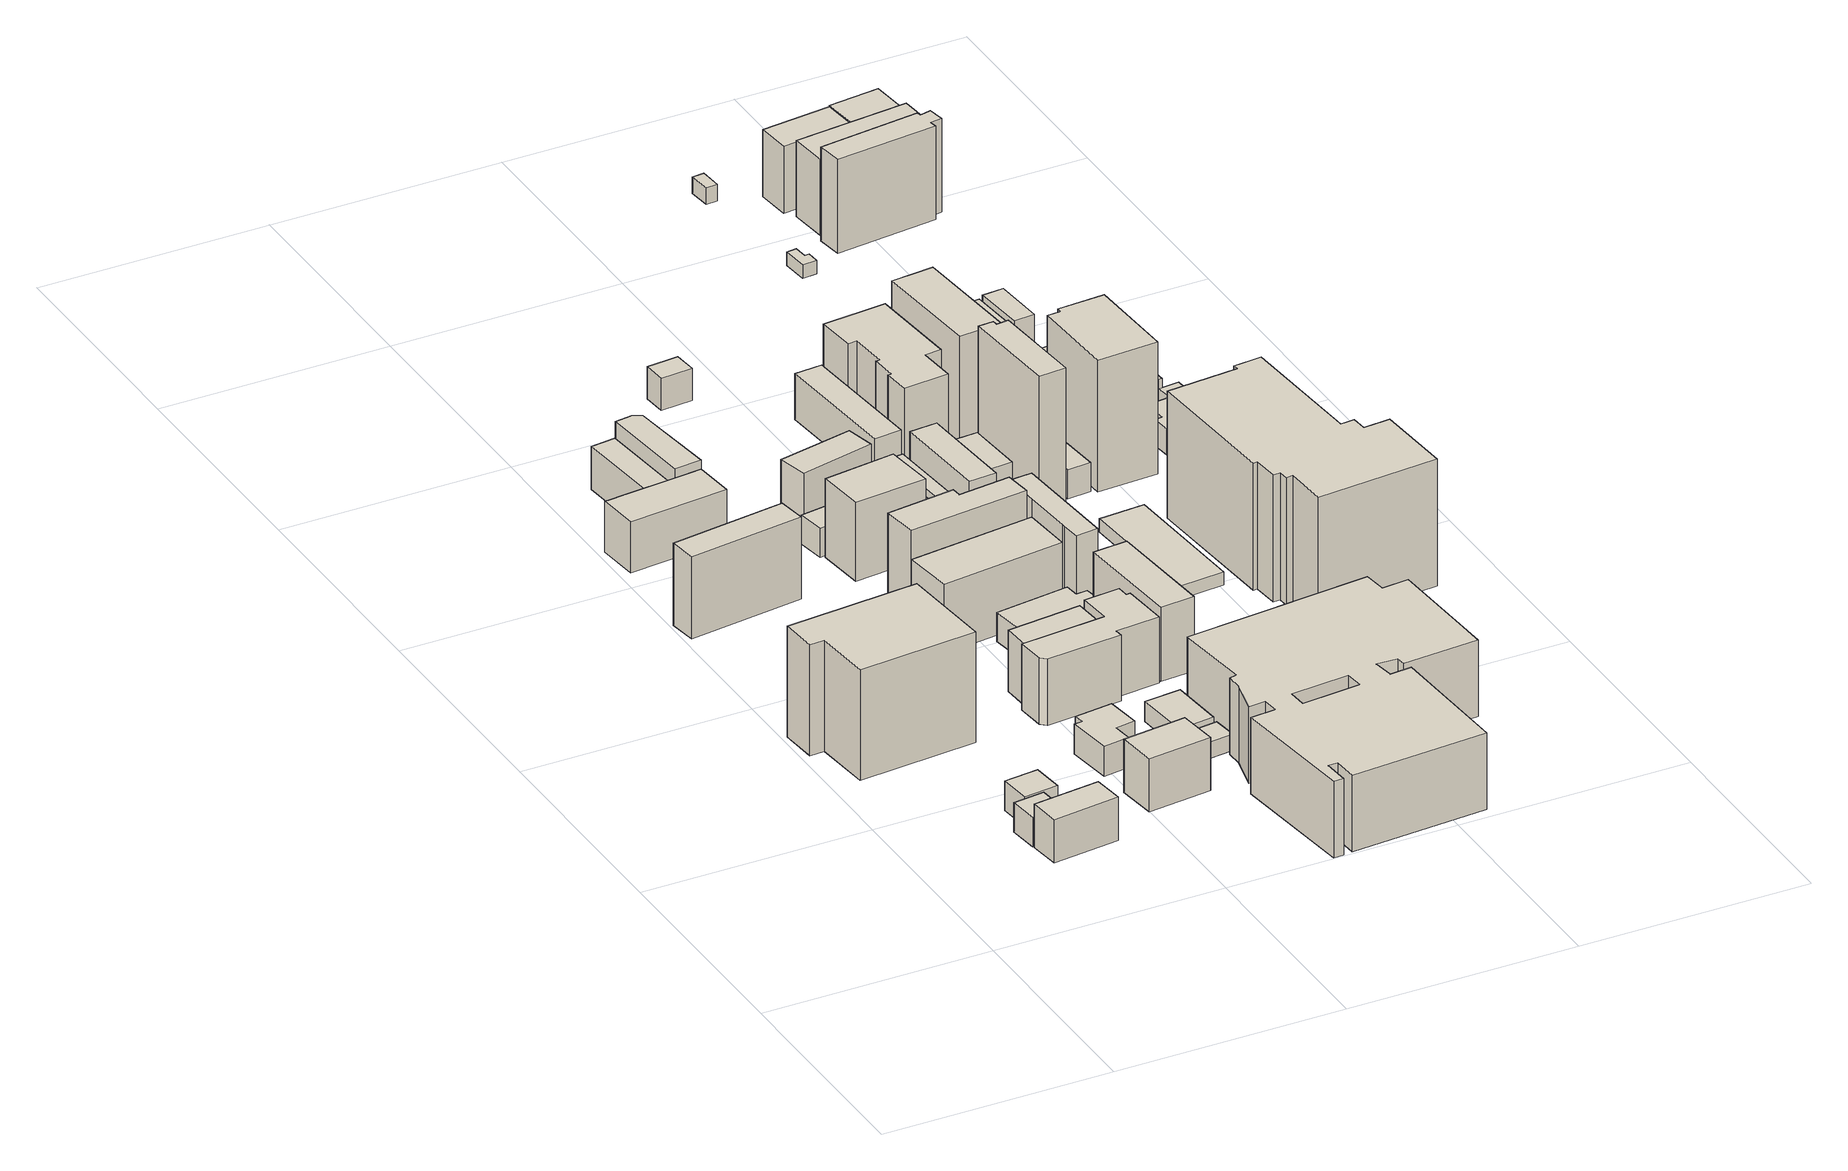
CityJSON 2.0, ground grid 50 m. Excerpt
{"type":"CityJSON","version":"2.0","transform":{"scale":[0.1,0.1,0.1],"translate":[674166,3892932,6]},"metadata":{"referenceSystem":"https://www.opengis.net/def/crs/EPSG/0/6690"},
"CityObjects":{
"building1":{"type":"Building","attributes":{"class":"3001","usage":"413","measuredHeight":9.6,"storeysAboveGround":3,"BuildingDetailAttribute.totalFloorArea":139.19,"BuildingDetailAttribute.buildingFootprintArea":46.4,"BuildingDetailAttribute.buildingRoofEdgeArea":46.4,"BuildingDetailAttribute.urbanPlanType":"21","BuildingDetailAttribute.landUseType":"212","BuildingDetailAttribute.surveyYear":2021,"BuildingIDAttribute.prefecture":"23","BuildingIDAttribute.city":"23106"},"address":[{"country":"日本","locality":"愛知県名古屋市"}],"geometry":[{"type":"Solid","lod":"1","boundaries":[[[[0,1,2,3,4,5]],[[4,6,7,5]],[[3,8,6,4]],[[2,9,8,3]],[[1,10,9,2]],[[0,11,10,1]],[[5,7,11,0]],[[6,8,9,10,11,7]]]]}]},
"building2":{"type":"Building","attributes":{"class":"9999","usage":"413","measuredHeight":19.7,"storeysAboveGround":2,"BuildingDetailAttribute.totalFloorArea":202.99,"BuildingDetailAttribute.buildingFootprintArea":101.49,"BuildingDetailAttribute.buildingRoofEdgeArea":101.49,"BuildingDetailAttribute.urbanPlanType":"21","BuildingDetailAttribute.landUseType":"212","BuildingDetailAttribute.surveyYear":2021,"BuildingIDAttribute.prefecture":"23","BuildingIDAttribute.city":"23106"},"address":[{"country":"日本","locality":"愛知県名古屋市"}],"geometry":[{"type":"Solid","lod":"1","boundaries":[[[[12,13,14,15]],[[14,16,17,15]],[[13,18,16,14]],[[12,19,18,13]],[[15,17,19,12]],[[16,18,19,17]]]]}]},
"building3":{"type":"Building","attributes":{"class":"3002","usage":"422","measuredHeight":27.8,"storeysAboveGround":8,"BuildingDetailAttribute.totalFloorArea":4580.54,"BuildingDetailAttribute.buildingFootprintArea":572.57,"BuildingDetailAttribute.buildingRoofEdgeArea":572.57,"BuildingDetailAttribute.urbanPlanType":"21","BuildingDetailAttribute.landUseType":"214","BuildingDetailAttribute.surveyYear":2021,"BuildingIDAttribute.prefecture":"23","BuildingIDAttribute.city":"23106"},"address":[{"country":"日本","locality":"愛知県名古屋市"}],"geometry":[{"type":"Solid","lod":"1","boundaries":[[[[20,21,22,23,24,25]],[[24,26,27,25]],[[23,28,26,24]],[[22,29,28,23]],[[21,30,29,22]],[[20,31,30,21]],[[25,27,31,20]],[[26,28,29,30,31,27]]]]}]},
"building4":{"type":"Building","attributes":{"class":"9999","usage":"413","measuredHeight":7.6,"storeysAboveGround":2,"BuildingDetailAttribute.totalFloorArea":106.2,"BuildingDetailAttribute.buildingFootprintArea":53.1,"BuildingDetailAttribute.buildingRoofEdgeArea":53.1,"BuildingDetailAttribute.urbanPlanType":"21","BuildingDetailAttribute.landUseType":"212","BuildingDetailAttribute.surveyYear":2021,"BuildingIDAttribute.prefecture":"23","BuildingIDAttribute.city":"23106"},"address":[{"country":"日本","locality":"愛知県名古屋市"}],"geometry":[{"type":"Solid","lod":"1","boundaries":[[[[32,33,34,35]],[[34,36,37,35]],[[33,38,36,34]],[[32,39,38,33]],[[35,37,39,32]],[[36,38,39,37]]]]}]},
"building5":{"type":"Building","attributes":{"class":"3002","usage":"402","measuredHeight":21.4,"storeysAboveGround":5,"BuildingDetailAttribute.totalFloorArea":789.3,"BuildingDetailAttribute.buildingFootprintArea":157.86,"BuildingDetailAttribute.buildingRoofEdgeArea":157.86,"BuildingDetailAttribute.urbanPlanType":"21","BuildingDetailAttribute.landUseType":"212","BuildingDetailAttribute.surveyYear":2021,"BuildingIDAttribute.prefecture":"23","BuildingIDAttribute.city":"23106"},"address":[{"country":"日本","locality":"愛知県名古屋市"}],"geometry":[{"type":"Solid","lod":"1","boundaries":[[[[40,41,42,43]],[[42,44,45,43]],[[41,46,44,42]],[[40,47,46,41]],[[43,45,47,40]],[[44,46,47,45]]]]}]},
"building6":{"type":"Building","attributes":{"class":"3002","usage":"402","measuredHeight":14.4,"storeysAboveGround":3,"BuildingDetailAttribute.totalFloorArea":593.09,"BuildingDetailAttribute.buildingFootprintArea":197.7,"BuildingDetailAttribute.buildingRoofEdgeArea":197.7,"BuildingDetailAttribute.urbanPlanType":"21","BuildingDetailAttribute.landUseType":"212","BuildingDetailAttribute.surveyYear":2021,"BuildingIDAttribute.prefecture":"23","BuildingIDAttribute.city":"23106"},"address":[{"country":"日本","locality":"愛知県名古屋市"}],"geometry":[{"type":"Solid","lod":"1","boundaries":[[[[48,49,50,51,52,53,54]],[[53,55,56,54]],[[52,57,55,53]],[[51,58,57,52]],[[50,59,58,51]],[[49,60,59,50]],[[48,61,60,49]],[[54,56,61,48]],[[55,57,58,59,60,61,56]]]]}]},
"building7":{"type":"Building","attributes":{"class":"9999","usage":"402","measuredHeight":9.6,"storeysAboveGround":3,"BuildingDetailAttribute.totalFloorArea":336.29,"BuildingDetailAttribute.buildingFootprintArea":112.1,"BuildingDetailAttribute.buildingRoofEdgeArea":-9999,"BuildingDetailAttribute.urbanPlanType":"21","BuildingDetailAttribute.landUseType":"212","BuildingDetailAttribute.surveyYear":2021,"BuildingIDAttribute.prefecture":"23","BuildingIDAttribute.city":"23106"},"address":[{"country":"日本","locality":"愛知県名古屋市中区栄五丁目４０８"}],"geometry":[{"type":"Solid","lod":"1","boundaries":[[[[62,63,64,65]],[[64,66,67,65]],[[63,68,66,64]],[[62,69,68,63]],[[65,67,69,62]],[[66,68,69,67]]]]}]},
"building8":{"type":"Building","attributes":{"class":"9999","usage":"413","measuredHeight":11.9,"storeysAboveGround":3,"BuildingDetailAttribute.totalFloorArea":368.63,"BuildingDetailAttribute.buildingFootprintArea":122.88,"BuildingDetailAttribute.buildingRoofEdgeArea":122.88,"BuildingDetailAttribute.urbanPlanType":"21","BuildingDetailAttribute.landUseType":"212","BuildingDetailAttribute.surveyYear":2021,"BuildingIDAttribute.prefecture":"23","BuildingIDAttribute.city":"23106"},"address":[{"country":"日本","locality":"愛知県名古屋市"}],"geometry":[{"type":"Solid","lod":"1","boundaries":[[[[70,71,72,73]],[[72,74,75,73]],[[71,76,74,72]],[[70,77,76,71]],[[73,75,77,70]],[[74,76,77,75]]]]}]},
"building9":{"type":"Building","attributes":{"class":"3001","usage":"411","measuredHeight":6.7,"storeysAboveGround":2,"BuildingDetailAttribute.totalFloorArea":203.62,"BuildingDetailAttribute.buildingFootprintArea":101.81,"BuildingDetailAttribute.buildingRoofEdgeArea":101.81,"BuildingDetailAttribute.urbanPlanType":"21","BuildingDetailAttribute.landUseType":"211","BuildingDetailAttribute.surveyYear":2021,"BuildingIDAttribute.prefecture":"23","BuildingIDAttribute.city":"23106"},"address":[{"country":"日本","locality":"愛知県名古屋市"}],"geometry":[{"type":"Solid","lod":"1","boundaries":[[[[78,79,80,81,82,83,84,85]],[[84,86,87,85]],[[83,88,86,84]],[[82,89,88,83]],[[81,90,89,82]],[[80,91,90,81]],[[79,92,91,80]],[[78,93,92,79]],[[85,87,93,78]],[[86,88,89,90,91,92,93,87]]]]}]},
"building10":{"type":"Building","attributes":{"class":"3002","usage":"402","measuredHeight":15.4,"storeysAboveGround":3,"BuildingDetailAttribute.totalFloorArea":363.41,"BuildingDetailAttribute.buildingFootprintArea":121.14,"BuildingDetailAttribute.buildingRoofEdgeArea":121.14,"BuildingDetailAttribute.urbanPlanType":"21","BuildingDetailAttribute.landUseType":"212","BuildingDetailAttribute.surveyYear":2021,"BuildingIDAttribute.prefecture":"23","BuildingIDAttribute.city":"23106"},"address":[{"country":"日本","locality":"愛知県名古屋市"}],"geometry":[{"type":"Solid","lod":"1","boundaries":[[[[51,50,94,95,96]],[[95,97,98,96]],[[94,99,97,95]],[[50,100,99,94]],[[51,101,100,50]],[[96,98,101,51]],[[97,99,100,101,98]]]]}]},
"building11":{"type":"Building","attributes":{"class":"3002","usage":"401","measuredHeight":7.5,"storeysAboveGround":1,"BuildingDetailAttribute.totalFloorArea":116.53,"BuildingDetailAttribute.buildingFootprintArea":116.53,"BuildingDetailAttribute.buildingRoofEdgeArea":116.53,"BuildingDetailAttribute.urbanPlanType":"21","BuildingDetailAttribute.landUseType":"212","BuildingDetailAttribute.surveyYear":2021,"BuildingIDAttribute.prefecture":"23","BuildingIDAttribute.city":"23106"},"address":[{"country":"日本","locality":"愛知県名古屋市"}],"geometry":[{"type":"Solid","lod":"1","boundaries":[[[[102,103,104,105]],[[104,106,107,105]],[[103,108,106,104]],[[102,109,108,103]],[[105,107,109,102]],[[106,108,109,107]]]]}]},
"building12":{"type":"Building","attributes":{"class":"3002","usage":"402","measuredHeight":15.7,"storeysAboveGround":3,"BuildingDetailAttribute.totalFloorArea":309.67,"BuildingDetailAttribute.buildingFootprintArea":103.22,"BuildingDetailAttribute.buildingRoofEdgeArea":103.22,"BuildingDetailAttribute.urbanPlanType":"21","BuildingDetailAttribute.landUseType":"212","BuildingDetailAttribute.surveyYear":2021,"BuildingIDAttribute.prefecture":"23","BuildingIDAttribute.city":"23106"},"address":[{"country":"日本","locality":"愛知県名古屋市"}],"geometry":[{"type":"Solid","lod":"1","boundaries":[[[[110,111,112,113]],[[112,114,115,113]],[[111,116,114,112]],[[110,117,116,111]],[[113,115,117,110]],[[114,116,117,115]]]]}]},
"building13":{"type":"Building","attributes":{"class":"3002","usage":"412","measuredHeight":21.8,"storeysAboveGround":2,"BuildingDetailAttribute.totalFloorArea":496.61,"BuildingDetailAttribute.buildingFootprintArea":248.3,"BuildingDetailAttribute.buildingRoofEdgeArea":248.3,"BuildingDetailAttribute.urbanPlanType":"21","BuildingDetailAttribute.landUseType":"211","BuildingDetailAttribute.surveyYear":2021,"BuildingIDAttribute.prefecture":"23","BuildingIDAttribute.city":"23106"},"address":[{"country":"日本","locality":"愛知県名古屋市"}],"geometry":[{"type":"Solid","lod":"1","boundaries":[[[[118,119,120,121,122,123,124,125,126,127,128]],[[127,129,130,128]],[[126,131,129,127]],[[125,132,131,126]],[[124,133,132,125]],[[123,134,133,124]],[[122,135,134,123]],[[121,136,135,122]],[[120,137,136,121]],[[119,138,137,120]],[[118,139,138,119]],[[128,130,139,118]],[[129,131,132,133,134,135,136,137,138,139,130]]]]}]},
"building14":{"type":"Building","attributes":{"class":"3001","usage":"411","measuredHeight":6.6,"storeysAboveGround":2,"BuildingDetailAttribute.totalFloorArea":178.98,"BuildingDetailAttribute.buildingFootprintArea":89.49,"BuildingDetailAttribute.buildingRoofEdgeArea":89.49,"BuildingDetailAttribute.urbanPlanType":"21","BuildingDetailAttribute.landUseType":"211","BuildingDetailAttribute.surveyYear":2021,"BuildingIDAttribute.prefecture":"23","BuildingIDAttribute.city":"23106"},"address":[{"country":"日本","locality":"愛知県名古屋市"}],"geometry":[{"type":"Solid","lod":"1","boundaries":[[[[140,141,142,143,144,145]],[[144,146,147,145]],[[143,148,146,144]],[[142,149,148,143]],[[141,150,149,142]],[[140,151,150,141]],[[145,147,151,140]],[[146,148,149,150,151,147]]]]}]},
"building15":{"type":"Building","attributes":{"class":"3002","usage":"402","measuredHeight":25.6,"storeysAboveGround":4,"BuildingDetailAttribute.totalFloorArea":1223.03,"BuildingDetailAttribute.buildingFootprintArea":305.76,"BuildingDetailAttribute.buildingRoofEdgeArea":305.76,"BuildingDetailAttribute.urbanPlanType":"21","BuildingDetailAttribute.landUseType":"212","BuildingDetailAttribute.surveyYear":2021,"BuildingIDAttribute.prefecture":"23","BuildingIDAttribute.city":"23106"},"address":[{"country":"日本","locality":"愛知県名古屋市"}],"geometry":[{"type":"Solid","lod":"1","boundaries":[[[[152,153,154,155]],[[154,156,157,155]],[[153,158,156,154]],[[152,159,158,153]],[[155,157,159,152]],[[156,158,159,157]]]]}]},
"building16":{"type":"Building","attributes":{"class":"3002","usage":"412","measuredHeight":22.6,"storeysAboveGround":6,"BuildingDetailAttribute.totalFloorArea":1031.32,"BuildingDetailAttribute.buildingFootprintArea":171.89,"BuildingDetailAttribute.buildingRoofEdgeArea":171.89,"BuildingDetailAttribute.urbanPlanType":"21","BuildingDetailAttribute.landUseType":"211","BuildingDetailAttribute.surveyYear":2021,"BuildingIDAttribute.prefecture":"23","BuildingIDAttribute.city":"23106"},"address":[{"country":"日本","locality":"愛知県名古屋市"}],"geometry":[{"type":"Solid","lod":"1","boundaries":[[[[160,161,162,163]],[[162,164,165,163]],[[161,166,164,162]],[[160,167,166,161]],[[163,165,167,160]],[[164,166,167,165]]]]}]},
"building17":{"type":"Building","attributes":{"class":"3002","usage":"402","measuredHeight":27.6,"storeysAboveGround":6,"BuildingDetailAttribute.totalFloorArea":1122.22,"BuildingDetailAttribute.buildingFootprintArea":187.04,"BuildingDetailAttribute.buildingRoofEdgeArea":187.04,"BuildingDetailAttribute.urbanPlanType":"21","BuildingDetailAttribute.landUseType":"212","BuildingDetailAttribute.surveyYear":2021,"BuildingIDAttribute.prefecture":"23","BuildingIDAttribute.city":"23106"},"address":[{"country":"日本","locality":"愛知県名古屋市"}],"geometry":[{"type":"Solid","lod":"1","boundaries":[[[[168,169,170,171,172,173]],[[172,174,175,173]],[[171,176,174,172]],[[170,177,176,171]],[[169,178,177,170]],[[168,179,178,169]],[[173,175,179,168]],[[174,176,177,178,179,175]]]]}]},
"building18":{"type":"Building","attributes":{"class":"3001","usage":"402","measuredHeight":17.5,"storeysAboveGround":2,"BuildingDetailAttribute.totalFloorArea":205.86,"BuildingDetailAttribute.buildingFootprintArea":102.93,"BuildingDetailAttribute.buildingRoofEdgeArea":102.93,"BuildingDetailAttribute.urbanPlanType":"21","BuildingDetailAttribute.landUseType":"212","BuildingDetailAttribute.surveyYear":2021,"BuildingIDAttribute.prefecture":"23","BuildingIDAttribute.city":"23106"},"address":[{"country":"日本","locality":"愛知県名古屋市"}],"geometry":[{"type":"Solid","lod":"1","boundaries":[[[[180,181,182,183,184,185]],[[184,186,187,185]],[[183,188,186,184]],[[182,189,188,183]],[[181,190,189,182]],[[180,191,190,181]],[[185,187,191,180]],[[186,188,189,190,191,187]]]]}]},
"building19":{"type":"Building","attributes":{"class":"3002","usage":"412","measuredHeight":15.5,"storeysAboveGround":5,"BuildingDetailAttribute.totalFloorArea":553.58,"BuildingDetailAttribute.buildingFootprintArea":110.72,"BuildingDetailAttribute.buildingRoofEdgeArea":110.72,"BuildingDetailAttribute.urbanPlanType":"21","BuildingDetailAttribute.landUseType":"211","BuildingDetailAttribute.surveyYear":2021,"BuildingIDAttribute.prefecture":"23","BuildingIDAttribute.city":"23106"},"address":[{"country":"日本","locality":"愛知県名古屋市"}],"geometry":[{"type":"Solid","lod":"1","boundaries":[[[[192,193,194,195]],[[194,196,197,195]],[[193,198,196,194]],[[192,199,198,193]],[[195,197,199,192]],[[196,198,199,197]]]]}]},
"building20":{"type":"Building","attributes":{"class":"3001","usage":"402","measuredHeight":12.4,"storeysAboveGround":2,"BuildingDetailAttribute.totalFloorArea":570.22,"BuildingDetailAttribute.buildingFootprintArea":285.11,"BuildingDetailAttribute.buildingRoofEdgeArea":285.11,"BuildingDetailAttribute.urbanPlanType":"21","BuildingDetailAttribute.landUseType":"212","BuildingDetailAttribute.surveyYear":2021,"BuildingIDAttribute.prefecture":"23","BuildingIDAttribute.city":"23106"},"address":[{"country":"日本","locality":"愛知県名古屋市中区栄五丁目６１７－３"}],"geometry":[{"type":"Solid","lod":"1","boundaries":[[[[200,201,202,203,204,205,206,207]],[[206,208,209,207]],[[205,210,208,206]],[[204,211,210,205]],[[203,212,211,204]],[[202,213,212,203]],[[201,214,213,202]],[[200,215,214,201]],[[207,209,215,200]],[[208,210,211,212,213,214,215,209]]]]}]},
"building21":{"type":"Building","attributes":{"name":"中警察署池田交番","class":"3001","usage":"421","measuredHeight":9.2,"storeysAboveGround":2,"BuildingDetailAttribute.totalFloorArea":71.99,"BuildingDetailAttribute.buildingFootprintArea":35.99,"BuildingDetailAttribute.buildingRoofEdgeArea":35.99,"BuildingDetailAttribute.urbanPlanType":"21","BuildingDetailAttribute.landUseType":"217","BuildingDetailAttribute.surveyYear":2021,"BuildingIDAttribute.prefecture":"23","BuildingIDAttribute.city":"23106"},"address":[{"country":"日本","locality":"愛知県名古屋市"}],"geometry":[{"type":"Solid","lod":"1","boundaries":[[[[216,217,218,219]],[[218,220,221,219]],[[217,222,220,218]],[[216,223,222,217]],[[219,221,223,216]],[[220,222,223,221]]]]}]},
"building22":{"type":"Building","attributes":{"class":"3002","usage":"402","measuredHeight":19.6,"storeysAboveGround":5,"BuildingDetailAttribute.totalFloorArea":905.92,"BuildingDetailAttribute.buildingFootprintArea":181.19,"BuildingDetailAttribute.buildingRoofEdgeArea":181.18,"BuildingDetailAttribute.urbanPlanType":"21","BuildingDetailAttribute.landUseType":"212","BuildingDetailAttribute.surveyYear":2021,"BuildingIDAttribute.prefecture":"23","BuildingIDAttribute.city":"23106"},"address":[{"country":"日本","locality":"愛知県名古屋市"}],"geometry":[{"type":"Solid","lod":"1","boundaries":[[[[224,225,226,227]],[[226,228,229,227]],[[225,230,228,226]],[[224,231,230,225]],[[227,229,231,224]],[[228,230,231,229]]]]}]},
"building23":{"type":"Building","attributes":{"class":"9999","usage":"411","measuredHeight":14.6,"storeysAboveGround":3,"BuildingDetailAttribute.totalFloorArea":798.45,"BuildingDetailAttribute.buildingFootprintArea":266.15,"BuildingDetailAttribute.buildingRoofEdgeArea":266.15,"BuildingDetailAttribute.urbanPlanType":"21","BuildingDetailAttribute.landUseType":"211","BuildingDetailAttribute.surveyYear":2021,"BuildingIDAttribute.prefecture":"23","BuildingIDAttribute.city":"23106"},"address":[{"country":"日本","locality":"愛知県名古屋市"}],"geometry":[{"type":"Solid","lod":"1","boundaries":[[[[232,233,234,235,236,237,238,239,240,241,242,243,244,245,246,247]],[[246,248,249,247]],[[245,250,248,246]],[[244,251,250,245]],[[243,252,251,244]],[[242,253,252,243]],[[241,254,253,242]],[[240,255,254,241]],[[239,256,255,240]],[[238,257,256,239]],[[237,258,257,238]],[[236,259,258,237]],[[235,260,259,236]],[[234,261,260,235]],[[233,262,261,234]],[[232,263,262,233]],[[247,249,263,232]],[[248,250,251,252,253,254,255,256,257,258,259,260,261,262,263,249]]]]}]},
"building24":{"type":"Building","attributes":{"class":"3002","usage":"402","measuredHeight":23.5,"storeysAboveGround":5,"BuildingDetailAttribute.totalFloorArea":601.62,"BuildingDetailAttribute.buildingFootprintArea":120.32,"BuildingDetailAttribute.buildingRoofEdgeArea":120.32,"BuildingDetailAttribute.urbanPlanType":"21","BuildingDetailAttribute.landUseType":"212","BuildingDetailAttribute.surveyYear":2021,"BuildingIDAttribute.prefecture":"23","BuildingIDAttribute.city":"23106"},"address":[{"country":"日本","locality":"愛知県名古屋市"}],"geometry":[{"type":"Solid","lod":"1","boundaries":[[[[264,200,265,266,267,268,269]],[[268,270,271,269]],[[267,272,270,268]],[[266,273,272,267]],[[265,274,273,266]],[[200,275,274,265]],[[264,276,275,200]],[[269,271,276,264]],[[270,272,273,274,275,276,271]]]]}]},
"building25":{"type":"Building","attributes":{"class":"3002","usage":"431","measuredHeight":25.1,"storeysAboveGround":5,"BuildingDetailAttribute.totalFloorArea":11857.17,"BuildingDetailAttribute.buildingFootprintArea":2371.43,"BuildingDetailAttribute.buildingRoofEdgeArea":2371.43,"BuildingDetailAttribute.urbanPlanType":"21","BuildingDetailAttribute.landUseType":"222","BuildingDetailAttribute.surveyYear":2021,"BuildingIDAttribute.prefecture":"23","BuildingIDAttribute.city":"23106"},"address":[{"country":"日本","locality":"愛知県名古屋市"}],"geometry":[{"type":"Solid","lod":"1","boundaries":[[[[277,278,279,280,281,282,283,284,285,286,287,288,289,290,291,292,293,294,295,296,297,298,299,300],[301,302,303,304]],[[299,305,306,300]],[[298,307,305,299]],[[297,308,307,298]],[[296,309,308,297]],[[295,310,309,296]],[[294,311,310,295]],[[293,312,311,294]],[[292,313,312,293]],[[291,314,313,292]],[[290,315,314,291]],[[289,316,315,290]],[[288,317,316,289]],[[287,318,317,288]],[[286,319,318,287]],[[285,320,319,286]],[[284,321,320,285]],[[283,322,321,284]],[[282,323,322,283]],[[281,324,323,282]],[[280,325,324,281]],[[279,326,325,280]],[[278,327,326,279]],[[277,328,327,278]],[[300,306,328,277]],[[303,329,330,304]],[[302,331,329,303]],[[301,332,331,302]],[[304,330,332,301]],[[305,307,308,309,310,311,312,313,314,315,316,317,318,319,320,321,322,323,324,325,326,327,328,306],[329,331,332,330]]]]}]},
"building26":{"type":"Building","attributes":{"class":"3001","usage":"412","measuredHeight":10.7,"storeysAboveGround":2,"BuildingDetailAttribute.totalFloorArea":237.46,"BuildingDetailAttribute.buildingFootprintArea":118.73,"BuildingDetailAttribute.buildingRoofEdgeArea":118.73,"BuildingDetailAttribute.urbanPlanType":"21","BuildingDetailAttribute.landUseType":"211","BuildingDetailAttribute.surveyYear":2021,"BuildingIDAttribute.prefecture":"23","BuildingIDAttribute.city":"23106"},"address":[{"country":"日本","locality":"愛知県名古屋市中区栄五丁目６０３"}],"geometry":[{"type":"Solid","lod":"1","boundaries":[[[[333,334,335,336]],[[335,337,338,336]],[[334,339,337,335]],[[333,340,339,334]],[[336,338,340,333]],[[337,339,340,338]]]]}]},
"building27":{"type":"Building","attributes":{"class":"3002","usage":"401","measuredHeight":16.3,"storeysAboveGround":3,"BuildingDetailAttribute.totalFloorArea":514.87,"BuildingDetailAttribute.buildingFootprintArea":171.62,"BuildingDetailAttribute.buildingRoofEdgeArea":171.62,"BuildingDetailAttribute.urbanPlanType":"21","BuildingDetailAttribute.landUseType":"212","BuildingDetailAttribute.surveyYear":2021,"BuildingIDAttribute.prefecture":"23","BuildingIDAttribute.city":"23106"},"address":[{"country":"日本","locality":"愛知県名古屋市"}],"geometry":[{"type":"Solid","lod":"1","boundaries":[[[[341,342,343,344]],[[343,345,346,344]],[[342,347,345,343]],[[341,348,347,342]],[[344,346,348,341]],[[345,347,348,346]]]]}]},
"building28":{"type":"Building","attributes":{"class":"3001","usage":"401","measuredHeight":13.5,"storeysAboveGround":3,"BuildingDetailAttribute.totalFloorArea":390.56,"BuildingDetailAttribute.buildingFootprintArea":130.19,"BuildingDetailAttribute.buildingRoofEdgeArea":130.19,"BuildingDetailAttribute.urbanPlanType":"21","BuildingDetailAttribute.landUseType":"212","BuildingDetailAttribute.surveyYear":2021,"BuildingIDAttribute.prefecture":"23","BuildingIDAttribute.city":"23106"},"address":[{"country":"日本","locality":"愛知県名古屋市中区栄五丁目５２１"}],"geometry":[{"type":"Solid","lod":"1","boundaries":[[[[349,350,351,352]],[[351,353,354,352]],[[350,355,353,351]],[[349,356,355,350]],[[352,354,356,349]],[[353,355,356,354]]]]}]},
"building29":{"type":"Building","attributes":{"class":"3001","usage":"411","measuredHeight":7.6,"storeysAboveGround":2,"BuildingDetailAttribute.totalFloorArea":157.78,"BuildingDetailAttribute.buildingFootprintArea":78.89,"BuildingDetailAttribute.buildingRoofEdgeArea":-9999,"BuildingDetailAttribute.urbanPlanType":"21","BuildingDetailAttribute.landUseType":"211","BuildingDetailAttribute.surveyYear":2021,"BuildingIDAttribute.prefecture":"23","BuildingIDAttribute.city":"23106"},"address":[{"country":"日本","locality":"愛知県名古屋市中区栄五丁目５２０"}],"geometry":[{"type":"Solid","lod":"1","boundaries":[[[[357,358,359,360]],[[359,361,362,360]],[[358,363,361,359]],[[357,364,363,358]],[[360,362,364,357]],[[361,363,364,362]]]]}]},
"building30":{"type":"Building","attributes":{"class":"3002","usage":"414","measuredHeight":25.3,"storeysAboveGround":7,"BuildingDetailAttribute.totalFloorArea":2353.93,"BuildingDetailAttribute.buildingFootprintArea":336.28,"BuildingDetailAttribute.buildingRoofEdgeArea":336.28,"BuildingDetailAttribute.urbanPlanType":"21","BuildingDetailAttribute.landUseType":"211","BuildingDetailAttribute.surveyYear":2021,"BuildingIDAttribute.prefecture":"23","BuildingIDAttribute.city":"23106"},"address":[{"country":"日本","locality":"愛知県名古屋市"}],"geometry":[{"type":"Solid","lod":"1","boundaries":[[[[365,366,367,368,369,370,371,372,373,374,375,376]],[[375,377,378,376]],[[374,379,377,375]],[[373,380,379,374]],[[372,381,380,373]],[[371,382,381,372]],[[370,383,382,371]],[[369,384,383,370]],[[368,385,384,369]],[[367,386,385,368]],[[366,387,386,367]],[[365,388,387,366]],[[376,378,388,365]],[[377,379,380,381,382,383,384,385,386,387,388,378]]]]}]},
"building31":{"type":"Building","attributes":{"class":"3003","usage":"412","measuredHeight":3.6,"storeysAboveGround":1,"BuildingDetailAttribute.totalFloorArea":293.27,"BuildingDetailAttribute.buildingFootprintArea":293.27,"BuildingDetailAttribute.buildingRoofEdgeArea":293.27,"BuildingDetailAttribute.urbanPlanType":"21","BuildingDetailAttribute.landUseType":"211","BuildingDetailAttribute.surveyYear":2021,"BuildingIDAttribute.prefecture":"23","BuildingIDAttribute.city":"23106"},"address":[{"country":"日本","locality":"愛知県名古屋市"}],"geometry":[{"type":"Solid","lod":"1","boundaries":[[[[389,390,391,392]],[[391,393,394,392]],[[390,395,393,391]],[[389,396,395,390]],[[392,394,396,389]],[[393,395,396,394]]]]}]},
"building32":{"type":"Building","attributes":{"class":"3001","usage":"412","measuredHeight":30.5,"storeysAboveGround":10,"BuildingDetailAttribute.totalFloorArea":1289.07,"BuildingDetailAttribute.buildingFootprintArea":128.91,"BuildingDetailAttribute.buildingRoofEdgeArea":128.91,"BuildingDetailAttribute.urbanPlanType":"21","BuildingDetailAttribute.landUseType":"211","BuildingDetailAttribute.surveyYear":2021,"BuildingIDAttribute.prefecture":"23","BuildingIDAttribute.city":"23106"},"address":[{"country":"日本","locality":"愛知県名古屋市中区栄五丁目５１９"}],"geometry":[{"type":"Solid","lod":"1","boundaries":[[[[397,398,399,400,401,402]],[[401,403,404,402]],[[400,405,403,401]],[[399,406,405,400]],[[398,407,406,399]],[[397,408,407,398]],[[402,404,408,397]],[[403,405,406,407,408,404]]]]}]},
"building33":{"type":"Building","attributes":{"class":"3002","usage":"422","measuredHeight":7.5,"storeysAboveGround":2,"BuildingDetailAttribute.totalFloorArea":220.95,"BuildingDetailAttribute.buildingFootprintArea":110.47,"BuildingDetailAttribute.buildingRoofEdgeArea":110.47,"BuildingDetailAttribute.urbanPlanType":"21","BuildingDetailAttribute.landUseType":"214","BuildingDetailAttribute.surveyYear":2021,"BuildingIDAttribute.prefecture":"23","BuildingIDAttribute.city":"23106"},"address":[{"country":"日本","locality":"愛知県名古屋市"}],"geometry":[{"type":"Solid","lod":"1","boundaries":[[[[409,410,411,412]],[[411,413,414,412]],[[410,415,413,411]],[[409,416,415,410]],[[412,414,416,409]],[[413,415,416,414]]]]}]},
"building34":{"type":"Building","attributes":{"class":"3002","usage":"412","measuredHeight":30.1,"storeysAboveGround":8,"BuildingDetailAttribute.totalFloorArea":1807.25,"BuildingDetailAttribute.buildingFootprintArea":225.91,"BuildingDetailAttribute.buildingRoofEdgeArea":225.91,"BuildingDetailAttribute.urbanPlanType":"21","BuildingDetailAttribute.landUseType":"211","BuildingDetailAttribute.surveyYear":2021,"BuildingIDAttribute.prefecture":"23","BuildingIDAttribute.city":"23106"},"address":[{"country":"日本","locality":"愛知県名古屋市"}],"geometry":[{"type":"Solid","lod":"1","boundaries":[[[[417,418,419,420]],[[419,421,422,420]],[[418,423,421,419]],[[417,424,423,418]],[[420,422,424,417]],[[421,423,424,422]]]]}]},
"building35":{"type":"Building","attributes":{"class":"3002","usage":"412","measuredHeight":30.5,"storeysAboveGround":10,"BuildingDetailAttribute.totalFloorArea":2645.72,"BuildingDetailAttribute.buildingFootprintArea":264.57,"BuildingDetailAttribute.buildingRoofEdgeArea":264.57,"BuildingDetailAttribute.urbanPlanType":"21","BuildingDetailAttribute.landUseType":"211","BuildingDetailAttribute.surveyYear":2021,"BuildingIDAttribute.prefecture":"23","BuildingIDAttribute.city":"23106"},"address":[{"country":"日本","locality":"愛知県名古屋市中区栄五丁目５１６"}],"geometry":[{"type":"Solid","lod":"1","boundaries":[[[[425,426,427,428,429,430]],[[429,431,432,430]],[[428,433,431,429]],[[427,434,433,428]],[[426,435,434,427]],[[425,436,435,426]],[[430,432,436,425]],[[431,433,434,435,436,432]]]]}]},
"building36":{"type":"Building","attributes":{"class":"3001","usage":"402","measuredHeight":12.9,"storeysAboveGround":2,"BuildingDetailAttribute.totalFloorArea":121.93,"BuildingDetailAttribute.buildingFootprintArea":60.96,"BuildingDetailAttribute.buildingRoofEdgeArea":60.96,"BuildingDetailAttribute.urbanPlanType":"21","BuildingDetailAttribute.landUseType":"212","BuildingDetailAttribute.surveyYear":2021,"BuildingIDAttribute.prefecture":"23","BuildingIDAttribute.city":"23106"},"address":[{"country":"日本","locality":"愛知県名古屋市"}],"geometry":[{"type":"Solid","lod":"1","boundaries":[[[[437,438,439,440]],[[439,441,442,440]],[[438,443,441,439]],[[437,444,443,438]],[[440,442,444,437]],[[441,443,444,442]]]]}]},
"building37":{"type":"Building","attributes":{"class":"3002","usage":"412","measuredHeight":34.4,"storeysAboveGround":9,"BuildingDetailAttribute.totalFloorArea":10598.88,"BuildingDetailAttribute.buildingFootprintArea":1177.65,"BuildingDetailAttribute.buildingRoofEdgeArea":1177.65,"BuildingDetailAttribute.urbanPlanType":"21","BuildingDetailAttribute.landUseType":"211","BuildingDetailAttribute.surveyYear":2021,"BuildingIDAttribute.prefecture":"23","BuildingIDAttribute.city":"23106"},"address":[{"country":"日本","locality":"愛知県名古屋市"}],"geometry":[{"type":"Solid","lod":"1","boundaries":[[[[445,446,447,448,449,450,451,452,453,454,455,456,457,458,459,460]],[[459,461,462,460]],[[458,463,461,459]],[[457,464,463,458]],[[456,465,464,457]],[[455,466,465,456]],[[454,467,466,455]],[[453,468,467,454]],[[452,469,468,453]],[[451,470,469,452]],[[450,471,470,451]],[[449,472,471,450]],[[448,473,472,449]],[[447,474,473,448]],[[446,475,474,447]],[[445,476,475,446]],[[460,462,476,445]],[[461,463,464,465,466,467,468,469,470,471,472,473,474,475,476,462]]]]}]},
"building38":{"type":"Building","attributes":{"class":"3001","usage":"422","measuredHeight":11,"storeysAboveGround":1,"BuildingDetailAttribute.totalFloorArea":235.62,"BuildingDetailAttribute.buildingFootprintArea":235.62,"BuildingDetailAttribute.buildingRoofEdgeArea":235.62,"BuildingDetailAttribute.urbanPlanType":"21","BuildingDetailAttribute.landUseType":"214","BuildingDetailAttribute.surveyYear":2021,"BuildingIDAttribute.prefecture":"23","BuildingIDAttribute.city":"23106"},"address":[{"country":"日本","locality":"愛知県名古屋市"}],"geometry":[{"type":"Solid","lod":"1","boundaries":[[[[477,478,479,480,481,482,483,484,485,486,487,488]],[[487,489,490,488]],[[486,491,489,487]],[[485,492,491,486]],[[484,493,492,485]],[[483,494,493,484]],[[482,495,494,483]],[[481,496,495,482]],[[480,497,496,481]],[[479,498,497,480]],[[478,499,498,479]],[[477,500,499,478]],[[488,490,500,477]],[[489,491,492,493,494,495,496,497,498,499,500,490]]]]}]},
"building39":{"type":"Building","attributes":{"class":"3002","usage":"411","measuredHeight":13.9,"storeysAboveGround":4,"BuildingDetailAttribute.totalFloorArea":211.6,"BuildingDetailAttribute.buildingFootprintArea":52.9,"BuildingDetailAttribute.buildingRoofEdgeArea":52.9,"BuildingDetailAttribute.urbanPlanType":"21","BuildingDetailAttribute.landUseType":"211","BuildingDetailAttribute.surveyYear":2021,"BuildingIDAttribute.prefecture":"23","BuildingIDAttribute.city":"23106"},"address":[{"country":"日本","locality":"愛知県名古屋市"}],"geometry":[{"type":"Solid","lod":"1","boundaries":[[[[501,502,503,504]],[[503,505,506,504]],[[502,507,505,503]],[[501,508,507,502]],[[504,506,508,501]],[[505,507,508,506]]]]}]},
"building40":{"type":"Building","attributes":{"class":"9999","usage":"461","measuredHeight":-9999,"storeysAboveGround":9999,"BuildingDetailAttribute.totalFloorArea":-9999,"BuildingDetailAttribute.buildingFootprintArea":-9999,"BuildingDetailAttribute.buildingRoofEdgeArea":15.59,"BuildingDetailAttribute.urbanPlanType":"21","BuildingDetailAttribute.landUseType":"217","BuildingDetailAttribute.surveyYear":2021,"BuildingIDAttribute.prefecture":"23","BuildingIDAttribute.city":"23106"},"geometry":[{"type":"Solid","lod":"1","boundaries":[[[[509,510,511,512,513,514]],[[513,515,516,514]],[[512,517,515,513]],[[511,518,517,512]],[[510,519,518,511]],[[509,520,519,510]],[[514,516,520,509]],[[515,517,518,519,520,516]]]]}]},
"building41":{"type":"Building","attributes":{"class":"9999","usage":"413","measuredHeight":15.9,"storeysAboveGround":4,"BuildingDetailAttribute.totalFloorArea":210.39,"BuildingDetailAttribute.buildingFootprintArea":52.6,"BuildingDetailAttribute.buildingRoofEdgeArea":52.6,"BuildingDetailAttribute.urbanPlanType":"21","BuildingDetailAttribute.landUseType":"212","BuildingDetailAttribute.surveyYear":2021,"BuildingIDAttribute.prefecture":"23","BuildingIDAttribute.city":"23106"},"address":[{"country":"日本","locality":"愛知県名古屋市"}],"geometry":[{"type":"Solid","lod":"1","boundaries":[[[[521,522,523,524]],[[523,525,526,524]],[[522,527,525,523]],[[521,528,527,522]],[[524,526,528,521]],[[525,527,528,526]]]]}]},
"building42":{"type":"Building","attributes":{"class":"9999","usage":"461","measuredHeight":5.7,"storeysAboveGround":9999,"BuildingDetailAttribute.totalFloorArea":-9999,"BuildingDetailAttribute.buildingFootprintArea":-9999,"BuildingDetailAttribute.buildingRoofEdgeArea":12.5,"BuildingDetailAttribute.urbanPlanType":"21","BuildingDetailAttribute.landUseType":"217","BuildingDetailAttribute.surveyYear":2021,"BuildingIDAttribute.prefecture":"23","BuildingIDAttribute.city":"23106"},"geometry":[{"type":"Solid","lod":"1","boundaries":[[[[529,530,531,532]],[[531,533,534,532]],[[530,535,533,531]],[[529,536,535,530]],[[532,534,536,529]],[[533,535,536,534]]]]}]},
"building43":{"type":"Building","attributes":{"class":"3001","usage":"411","measuredHeight":7.7,"storeysAboveGround":2,"BuildingDetailAttribute.totalFloorArea":114.37,"BuildingDetailAttribute.buildingFootprintArea":57.18,"BuildingDetailAttribute.buildingRoofEdgeArea":57.18,"BuildingDetailAttribute.urbanPlanType":"21","BuildingDetailAttribute.landUseType":"211","BuildingDetailAttribute.surveyYear":2021,"BuildingIDAttribute.prefecture":"23","BuildingIDAttribute.city":"23106"},"address":[{"country":"日本","locality":"愛知県名古屋市"}],"geometry":[{"type":"Solid","lod":"1","boundaries":[[[[537,538,539,540,541]],[[540,542,543,541]],[[539,544,542,540]],[[538,545,544,539]],[[537,546,545,538]],[[541,543,546,537]],[[542,544,545,546,543]]]]}]},
"building44":{"type":"Building","attributes":{"class":"3001","usage":"411","measuredHeight":7.8,"storeysAboveGround":2,"BuildingDetailAttribute.totalFloorArea":215.72,"BuildingDetailAttribute.buildingFootprintArea":107.86,"BuildingDetailAttribute.buildingRoofEdgeArea":107.86,"BuildingDetailAttribute.urbanPlanType":"21","BuildingDetailAttribute.landUseType":"211","BuildingDetailAttribute.surveyYear":2021,"BuildingIDAttribute.prefecture":"23","BuildingIDAttribute.city":"23106"},"address":[{"country":"日本","locality":"愛知県名古屋市"}],"geometry":[{"type":"Solid","lod":"1","boundaries":[[[[547,548,549,550,551,552,553,554,555,556,557]],[[556,558,559,557]],[[555,560,558,556]],[[554,561,560,555]],[[553,562,561,554]],[[552,563,562,553]],[[551,564,563,552]],[[550,565,564,551]],[[549,566,565,550]],[[548,567,566,549]],[[547,568,567,548]],[[557,559,568,547]],[[558,560,561,562,563,564,565,566,567,568,559]]]]}]},
"building45":{"type":"Building","attributes":{"class":"3001","usage":"461","measuredHeight":-9999,"storeysAboveGround":9999,"BuildingDetailAttribute.totalFloorArea":-9999,"BuildingDetailAttribute.buildingFootprintArea":-9999,"BuildingDetailAttribute.buildingRoofEdgeArea":2.49,"BuildingDetailAttribute.urbanPlanType":"21","BuildingDetailAttribute.landUseType":"211","BuildingDetailAttribute.surveyYear":2021,"BuildingIDAttribute.prefecture":"23","BuildingIDAttribute.city":"23106"},"geometry":[{"type":"Solid","lod":"1","boundaries":[[[[569,570,571,572]],[[571,573,574,572]],[[570,575,573,571]],[[569,576,575,570]],[[572,574,576,569]],[[573,575,576,574]]]]}]},
"building46":{"type":"Building","attributes":{"class":"3001","usage":"422","measuredHeight":10.8,"storeysAboveGround":2,"BuildingDetailAttribute.totalFloorArea":377.32,"BuildingDetailAttribute.buildingFootprintArea":188.66,"BuildingDetailAttribute.buildingRoofEdgeArea":188.66,"BuildingDetailAttribute.urbanPlanType":"21","BuildingDetailAttribute.landUseType":"214","BuildingDetailAttribute.surveyYear":2021,"BuildingIDAttribute.prefecture":"23","BuildingIDAttribute.city":"23106"},"address":[{"country":"日本","locality":"愛知県名古屋市"}],"geometry":[{"type":"Solid","lod":"1","boundaries":[[[[577,578,579,580,581,582]],[[581,583,584,582]],[[580,585,583,581]],[[579,586,585,580]],[[578,587,586,579]],[[577,588,587,578]],[[582,584,588,577]],[[583,585,586,587,588,584]]]]}]},
"building47":{"type":"Building","attributes":{"class":"3002","usage":"412","measuredHeight":19,"storeysAboveGround":5,"BuildingDetailAttribute.totalFloorArea":614.94,"BuildingDetailAttribute.buildingFootprintArea":122.99,"BuildingDetailAttribute.buildingRoofEdgeArea":222,"BuildingDetailAttribute.urbanPlanType":"21","BuildingDetailAttribute.landUseType":"211","BuildingDetailAttribute.surveyYear":2021,"BuildingIDAttribute.prefecture":"23","BuildingIDAttribute.city":"23106"},"address":[{"country":"日本","locality":"愛知県名古屋市"}],"geometry":[{"type":"Solid","lod":"1","boundaries":[[[[589,590,591,592,593,594]],[[593,595,596,594]],[[592,597,595,593]],[[591,598,597,592]],[[590,599,598,591]],[[589,600,599,590]],[[594,596,600,589]],[[595,597,598,599,600,596]]]]}]},
"building48":{"type":"Building","attributes":{"class":"3002","usage":"402","measuredHeight":29,"storeysAboveGround":6,"BuildingDetailAttribute.totalFloorArea":831.26,"BuildingDetailAttribute.buildingFootprintArea":138.54,"BuildingDetailAttribute.buildingRoofEdgeArea":138.54,"BuildingDetailAttribute.urbanPlanType":"21","BuildingDetailAttribute.landUseType":"212","BuildingDetailAttribute.surveyYear":2021,"BuildingIDAttribute.prefecture":"23","BuildingIDAttribute.city":"23106"},"address":[{"country":"日本","locality":"愛知県名古屋市"}],"geometry":[{"type":"Solid","lod":"1","boundaries":[[[[601,602,603,604,605,606,607,608]],[[607,609,610,608]],[[606,611,609,607]],[[605,612,611,606]],[[604,613,612,605]],[[603,614,613,604]],[[602,615,614,603]],[[601,616,615,602]],[[608,610,616,601]],[[609,611,612,613,614,615,616,610]]]]}]},
"building49":{"type":"Building","attributes":{"class":"3002","usage":"402","measuredHeight":20,"storeysAboveGround":4,"BuildingDetailAttribute.totalFloorArea":835.38,"BuildingDetailAttribute.buildingFootprintArea":208.84,"BuildingDetailAttribute.buildingRoofEdgeArea":208.84,"BuildingDetailAttribute.urbanPlanType":"21","BuildingDetailAttribute.landUseType":"212","BuildingDetailAttribute.surveyYear":2021,"BuildingIDAttribute.prefecture":"23","BuildingIDAttribute.city":"23106"},"address":[{"country":"日本","locality":"愛知県名古屋市"}],"geometry":[{"type":"Solid","lod":"1","boundaries":[[[[617,618,619,620]],[[619,621,622,620]],[[618,623,621,619]],[[617,624,623,618]],[[620,622,624,617]],[[621,623,624,622]]]]}]},
"building50":{"type":"Building","attributes":{"class":"3002","usage":"401","measuredHeight":19,"storeysAboveGround":3,"BuildingDetailAttribute.totalFloorArea":297.05,"BuildingDetailAttribute.buildingFootprintArea":99.02,"BuildingDetailAttribute.buildingRoofEdgeArea":222,"BuildingDetailAttribute.urbanPlanType":"21","BuildingDetailAttribute.landUseType":"212","BuildingDetailAttribute.surveyYear":2021,"BuildingIDAttribute.prefecture":"23","BuildingIDAttribute.city":"23106"},"address":[{"country":"日本","locality":"愛知県名古屋市"}],"geometry":[{"type":"Solid","lod":"1","boundaries":[[[[625,626,627,628]],[[627,629,630,628]],[[626,631,629,627]],[[625,632,631,626]],[[628,630,632,625]],[[629,631,632,630]]]]}]}
},
"vertices":[
[304,332,14],[314,334,14],[317,306,14],[239,297,14],[232,361,14],[300,369,14],[232,361,80],[300,369,80],[239,297,80],[317,306,80],[314,334,80],[304,332,80],
[249,226,13],[241,295,13],[388,312,13],[396,244,13],[388,312,110],[396,244,110],[241,295,110],[249,226,110],
[302,898,12],[320,689,12],[60,667,12],[49,794,12],[17,792,12],[10,873,12],[17,792,260],[10,873,260],[49,794,260],[60,667,260],[320,689,260],[302,898,260],
[260,370,14],[253,440,14],[328,448,14],[335,378,14],[328,448,80],[335,378,80],[253,440,80],[260,370,80],
[11,1270,16],[3,1331,16],[255,1366,16],[264,1304,16],[255,1366,200],[264,1304,200],[3,1331,200],[11,1270,200],
[19,1630,16],[56,1634,16],[168,1644,16],[228,1650,16],[237,1560,16],[19,1539,16],[10,1630,16],[19,1539,130],[10,1630,130],[237,1560,130],[228,1650,130],[168,1644,130],[56,1634,130],[19,1630,130],
[147,1851,17],[167,1648,17],[112,1642,17],[93,1845,17],[112,1642,113],[93,1845,113],[167,1648,113],[147,1851,113],
[498,312,11],[488,398,11],[628,415,11],[638,328,11],[628,415,130],[638,328,130],[488,398,130],[498,312,130],
[480,464,13],[467,564,13],[485,566,13],[482,588,13],[565,598,13],[575,520,13],[532,514,13],[537,472,13],[532,514,80],[537,472,80],[575,520,80],[565,598,80],[482,588,80],[485,566,80],[467,564,80],[480,464,80],
[148,1851,16],[186,1856,16],[205,1847,16],[186,1856,150],[205,1847,150],[148,1851,150],[168,1644,150],[228,1650,150],
[532,411,14],[526,465,14],[735,490,14],[742,435,14],[735,490,50],[742,435,50],[526,465,50],[532,411,50],
[624,843,13],[629,780,13],[465,764,13],[461,826,13],[465,764,150],[461,826,150],[629,780,150],[624,843,150],
[459,693,12],[453,755,12],[639,771,12],[633,843,12],[712,850,12],[714,824,12],[723,825,12],[732,721,12],[635,713,12],[637,696,12],[471,682,12],[637,696,160],[471,682,160],[635,713,160],[732,721,160],[723,825,160],[714,824,160],[712,850,160],[633,843,160],[639,771,160],[453,755,160],[459,693,160],
[730,493,15],[683,488,15],[681,509,15],[649,506,15],[640,605,15],[720,612,15],[640,605,60],[720,612,60],[649,506,60],[681,509,60],[683,488,60],[730,493,60],
[415,1002,14],[401,1112,14],[677,1145,14],[686,1035,14],[677,1145,170],[686,1035,170],[401,1112,170],[415,1002,170],
[534,1443,14],[547,1333,14],[388,1317,14],[377,1422,14],[388,1317,190],[377,1422,190],[547,1333,190],[534,1443,190],
[395,1197,14],[545,1215,14],[547,1194,14],[661,1207,14],[668,1148,14],[405,1119,14],[668,1148,230],[405,1119,230],[661,1207,230],[547,1194,230],[545,1215,230],[395,1197,230],
[367,1424,15],[358,1485,15],[531,1510,15],[538,1467,15],[517,1464,15],[519,1447,15],[517,1464,80],[519,1447,80],[538,1467,80],[531,1510,80],[358,1485,80],[367,1424,80],
[364,1487,15],[349,1552,15],[514,1587,15],[528,1523,15],[514,1587,170],[528,1523,170],[349,1552,170],[364,1487,170],
[690,986,15],[715,988,15],[719,962,15],[715,962,15],[723,861,15],[546,838,15],[525,996,15],[687,1017,15],[525,996,80],[687,1017,80],[546,838,80],[723,861,80],[715,962,80],[719,962,80],[715,988,80],[690,986,80],
[340,2089,18],[409,2095,18],[414,2044,18],[344,2038,18],[414,2044,90],[344,2038,90],[409,2095,90],[340,2089,90],
[810,728,14],[735,722,14],[715,962,14],[790,968,14],[715,962,180],[790,968,180],[735,722,180],[810,728,180],
[663,1348,14],[632,1346,14],[620,1483,14],[605,1482,14],[618,1328,14],[553,1323,14],[530,1593,14],[578,1597,14],[577,1601,14],[616,1605,14],[619,1574,14],[606,1573,14],[609,1533,14],[631,1535,14],[625,1608,14],[641,1609,14],[625,1608,70],[641,1609,70],[631,1535,70],[609,1533,70],[606,1573,70],[619,1574,70],[616,1605,70],[577,1601,70],[578,1597,70],[530,1593,70],[553,1323,70],[618,1328,70],[605,1482,70],[620,1483,70],[632,1346,70],[663,1348,70],
[739,990,15],[686,1027,15],[686,1035,15],[677,1145,15],[671,1226,15],[721,1230,15],[671,1226,210],[721,1230,210],[677,1145,210],[686,1035,210],[686,1027,210],[690,986,210],[739,990,210],
[1144,591,9],[1202,596,9],[1214,406,9],[1218,336,9],[1053,326,9],[1050,346,9],[1005,348,9],[1012,303,9],[1059,307,9],[1076,27,9],[776,7,9],[772,59,9],[752,59,9],[756,4,9],[734,3,9],[702,285,9],[757,289,9],[753,324,9],[716,320,9],[734,396,9],[733,432,9],[749,436,9],[731,603,9],[1138,641,9],[814,285,9],[942,296,9],[938,336,9],[811,325,9],[731,603,180],[1138,641,180],[749,436,180],[733,432,180],[734,396,180],[716,320,180],[753,324,180],[757,289,180],[702,285,180],[734,3,180],[756,4,180],[752,59,180],[772,59,180],[776,7,180],[1076,27,180],[1059,307,180],[1012,303,180],[1005,348,180],[1050,346,180],[1053,326,180],[1218,336,180],[1214,406,180],[1202,596,180],[1144,591,180],[938,336,180],[811,325,180],[942,296,180],[814,285,180],
[749,971,15],[729,1244,15],[772,1247,15],[792,975,15],[772,1247,100],[792,975,100],[729,1244,100],[749,971,100],
[581,1610,17],[556,1893,17],[616,1898,17],[641,1615,17],[616,1898,120],[641,1615,120],[556,1893,120],[581,1610,120],
[669,1388,15],[653,1603,15],[713,1608,15],[729,1392,15],[713,1608,120],[729,1392,120],[653,1603,120],[669,1388,120],
[787,1582,16],[796,1454,16],[734,1450,16],[725,1578,16],[734,1450,92],[725,1578,92],[796,1454,92],[787,1582,92],
[776,1711,17],[740,1708,17],[747,1626,17],[648,1618,17],[643,1675,17],[651,1676,17],[646,1731,17],[655,1732,17],[648,1813,17],[628,1811,17],[620,1898,17],[759,1910,17],[620,1898,210],[759,1910,210],[628,1811,210],[648,1813,210],[655,1732,210],[646,1731,210],[651,1676,210],[643,1675,210],[648,1618,210],[747,1626,210],[740,1708,210],[776,1711,210],
[905,973,14],[884,1263,14],[984,1270,14],[1005,981,14],[984,1270,44],[1005,981,44],[884,1263,44],[905,973,44],
[830,1585,15],[857,1588,15],[874,1382,15],[814,1377,15],[796,1595,15],[829,1597,15],[796,1595,320],[829,1597,320],[814,1377,320],[874,1382,320],[857,1588,320],[830,1585,320],
[918,1618,15],[937,1401,15],[886,1397,15],[868,1614,15],[886,1397,80],[868,1614,80],[937,1401,80],[918,1618,80],
[885,1672,19],[792,1664,19],[771,1906,19],[864,1914,19],[771,1906,260],[864,1914,260],[792,1664,260],[885,1672,260],
[948,1393,15],[938,1584,15],[967,1585,15],[967,1596,15],[1070,1601,15],[1081,1400,15],[1070,1601,310],[1081,1400,310],[967,1596,310],[967,1585,310],[938,1584,310],[948,1393,310],
[932,1804,21],[880,1800,21],[871,1917,21],[922,1921,21],[871,1917,90],[922,1921,90],[880,1800,90],[932,1804,90],
[1098,767,16],[1091,861,16],[1076,859,16],[1074,880,16],[1059,879,16],[1054,936,16],[1045,935,16],[1021,1246,16],[1178,1258,16],[1177,1270,16],[1238,1275,16],[1260,987,16],[1290,989,16],[1293,955,16],[1351,959,16],[1364,787,16],[1351,959,300],[1364,787,300],[1293,955,300],[1290,989,300],[1260,987,300],[1238,1275,300],[1177,1270,300],[1178,1258,300],[1021,1246,300],[1045,935,300],[1054,936,300],[1059,879,300],[1074,880,300],[1076,859,300],[1091,861,300],[1098,767,300],
[965,1775,20],[1027,1779,20],[1026,1788,20],[1086,1793,20],[1091,1727,20],[1061,1725,20],[1066,1665,20],[929,1654,20],[928,1668,20],[897,1665,20],[887,1795,20],[963,1801,20],[887,1795,100],[963,1801,100],[897,1665,100],[928,1668,100],[929,1654,100],[1066,1665,100],[1061,1725,100],[1091,1727,100],[1086,1793,100],[1026,1788,100],[1027,1779,100],[965,1775,100],
[938,1807,21],[928,1926,21],[972,1930,21],[982,1811,21],[972,1930,150],[982,1811,150],[928,1926,150],[938,1807,150],
[823,2367,23],[833,2368,23],[835,2340,23],[803,2337,23],[798,2394,23],[820,2396,23],[798,2394,53],[820,2396,53],[803,2337,53],[835,2340,53],[833,2368,53],[823,2367,53],
[986,1813,21],[976,1925,21],[1023,1929,21],[1032,1817,21],[1023,1929,160],[1032,1817,160],[976,1925,160],[986,1813,160],
[765,2663,23],[760,2711,23],[786,2713,23],[790,2665,23],[786,2713,60],[790,2665,60],[760,2711,60],[765,2663,60],
[1086,1636,23],[1181,1642,23],[1185,1583,23],[1177,1583,23],[1089,1574,23],[1177,1583,100],[1089,1574,100],[1185,1583,100],[1181,1642,100],[1086,1636,100],
[1231,1469,22],[1198,1465,22],[1199,1452,22],[1123,1444,22],[1118,1485,22],[1136,1487,22],[1130,1540,22],[1181,1545,22],[1177,1583,22],[1185,1583,22],[1222,1586,22],[1185,1583,80],[1222,1586,80],[1177,1583,80],[1181,1545,80],[1130,1540,80],[1136,1487,80],[1118,1485,80],[1123,1444,80],[1199,1452,80],[1198,1465,80],[1231,1469,80],
[1212,1397,18],[1211,1416,18],[1223,1418,18],[1225,1398,18],[1223,1418,48],[1225,1398,48],[1211,1416,48],[1212,1397,48],
[1085,1831,22],[1143,1836,22],[1143,1844,22],[1195,1848,22],[1207,1674,22],[1097,1666,22],[1207,1674,90],[1097,1666,90],[1195,1848,90],[1143,1844,90],[1143,1836,90],[1085,1831,90],
[967,2563,20],[965,2579,20],[883,2570,20],[876,2643,20],[1028,2659,20],[1037,2571,20],[1028,2659,170],[1037,2571,170],[876,2643,170],[883,2570,170],[965,2579,170],[967,2563,170],
[900,2448,20],[1120,2474,20],[1123,2465,20],[1147,2470,20],[1153,2435,20],[1127,2431,20],[1130,2416,20],[907,2392,20],[1130,2416,230],[907,2392,230],[1127,2431,230],[1153,2435,230],[1147,2470,230],[1123,2465,230],[1120,2474,230],[900,2448,230],
[908,2466,20],[899,2549,20],[1149,2574,20],[1157,2491,20],[1149,2574,190],[1157,2491,190],[899,2549,190],[908,2466,190],
[1028,2659,23],[1139,2671,23],[1148,2582,23],[1037,2571,23],[1148,2582,173],[1037,2571,173],[1139,2671,173],[1028,2659,173]
]}
